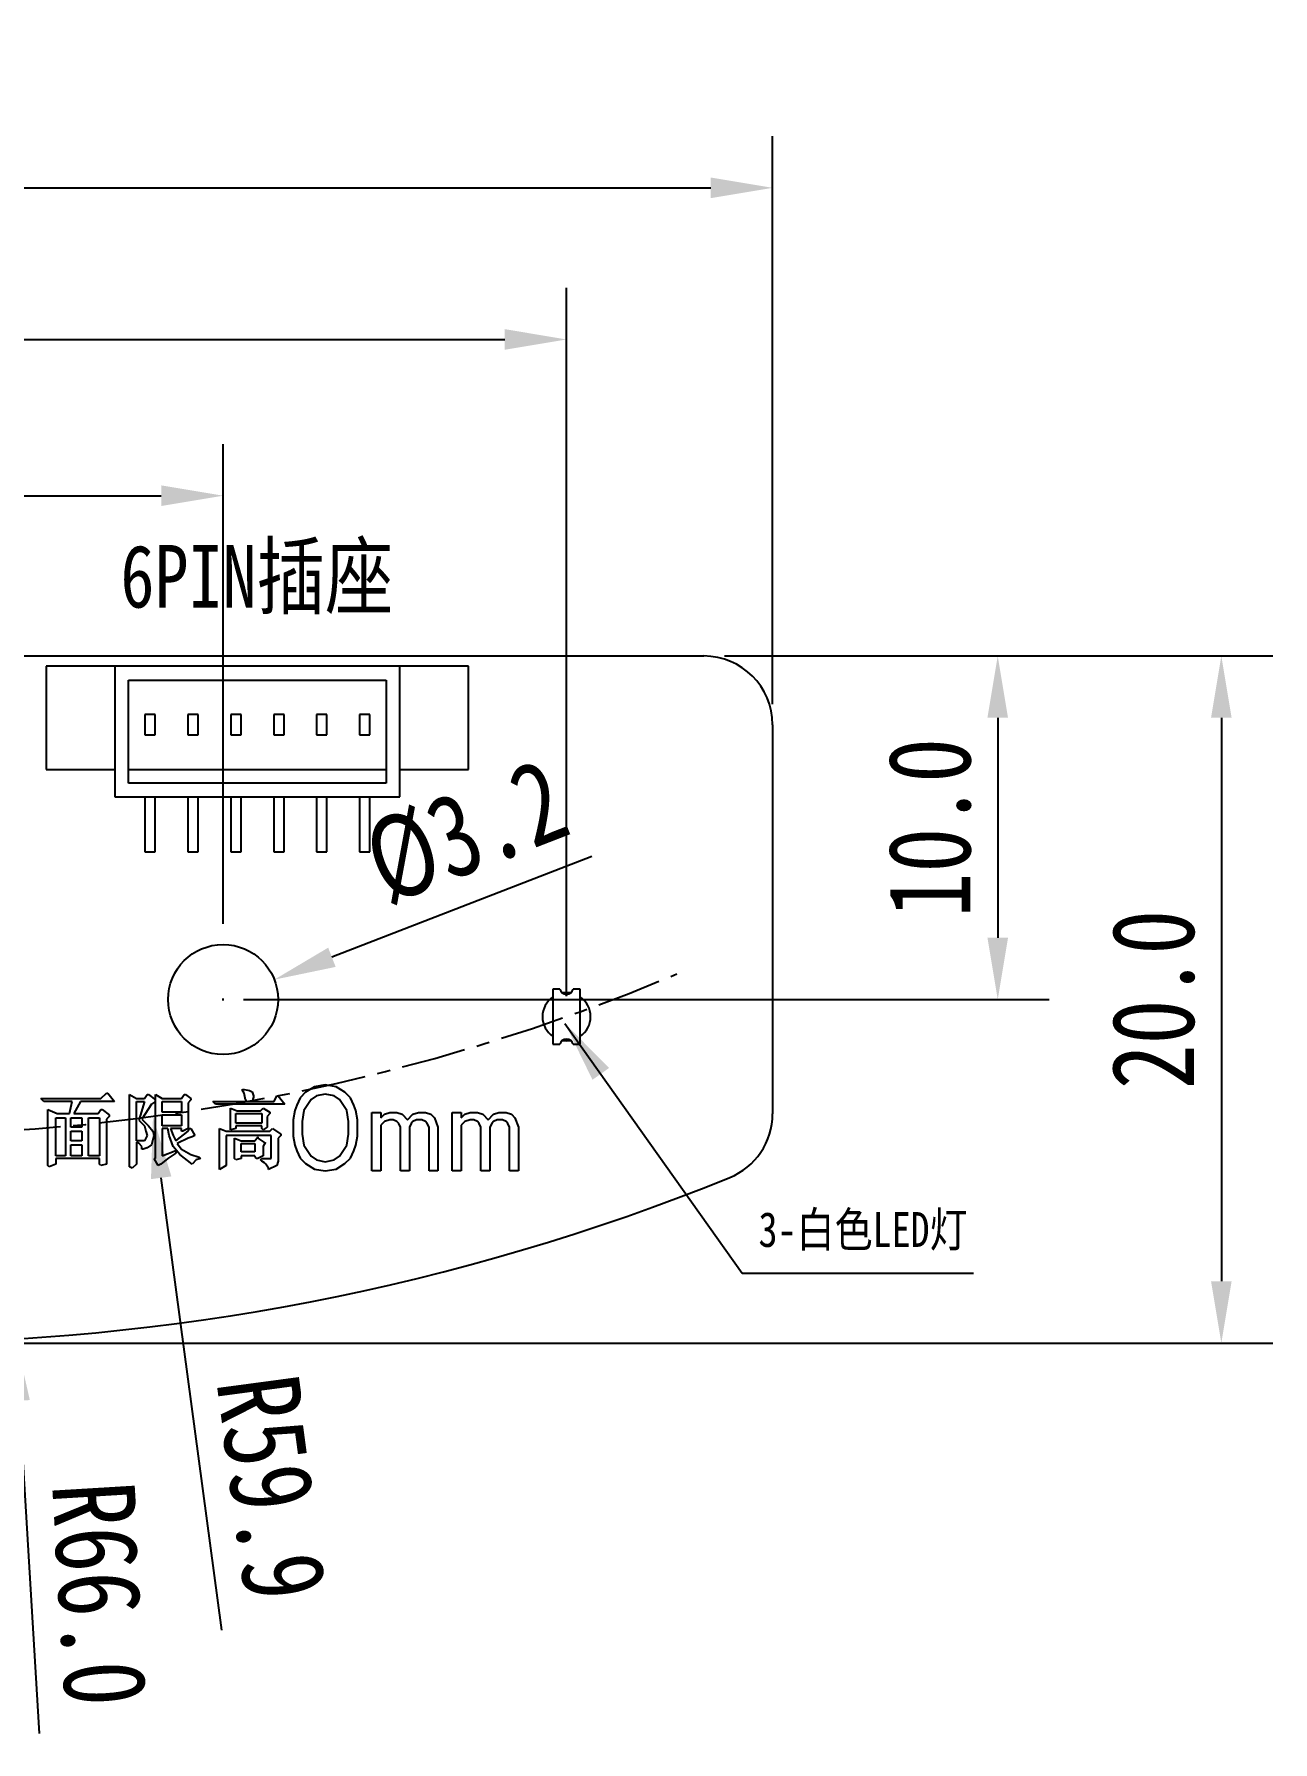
# Model space of a CAD drawing. Header units: inches. Extents: x 847 to 1105, y -1630 to -1447.
# Drawn here: x 943.3 to 979.36, y -1539.47 to -1489.76 of the extents above; entities that cross this region are included whole.
import ezdxf

# ---------------------------------------------------------------- set-up
doc = ezdxf.new("R2010")
doc.units = ezdxf.units.IN
doc.header["$LTSCALE"] = 5
doc.header["$MEASUREMENT"] = 0
doc.header["$PDMODE"] = 3
doc.header["$PDSIZE"] = 0.3125
doc.linetypes.add('CENTER', pattern=[0.6, 0.375, -0.075, 0.075, -0.075])
doc.layers.get('0').update_dxf_attribs({"linetype": 'CONTINUOUS'})
doc.layers.get('Defpoints').update_dxf_attribs({"linetype": 'CONTINUOUS'})
for name, color, linetype in [('01___PRT_ALL_DTM_PLN', 7, 'CONTINUOUS'), ('02___PRT_ALL_AXES', 7, 'CONTINUOUS'), ('03___PRT_ALL_CURVES', 7, 'CONTINUOUS'), ('TEXT', 3, 'CONTINUOUS')]:
    doc.layers.add(name, color=color, linetype=linetype)
doc.styles.get("Standard").update_dxf_attribs({"font": 'STSONG.TTF', "width": 0.8})
doc.dimstyles.get("Standard").update_dxf_attribs({"dimscale": 0.3, "dimtxt": 8, "dimasz": 6, "dimexe": 5, "dimexo": 2, "dimgap": 2.5, "dimtad": 1, "dimdec": 1, "dimzin": 4, "dimdsep": 46, "dimtxsty": 'Standard', "dimcen": 0.09, "dimclrd": 3, "dimclre": 3, "dimclrt": 3, "dimadec": 0, "dimazin": 0, "dimtp": 0.01, "dimtm": 0.01, "dimtfac": 1, "dimtdec": 1, "dimtix": 1, "dimtofl": 0, "dimtmove": 0, "dimatfit": 3, "dimfxl": 1, "dimtolj": 1, "dimtzin": 4, "dimarcsym": 0})

# ---------------------------------------------------------------- blocks, each defined once
blk = doc.blocks.new('*D1')
at = {"layer": '01___PRT_ALL_DTM_PLN', "color": 3, "lineweight": -2, "transparency": 16777216}
for p, q in [((912.8, -1509.259), (912.8, -1492.732)), ((964.8, -1509.259), (964.8, -1492.732)), ((914.6, -1494.232), (963, -1494.232))]:
    blk.add_line(p, q, dxfattribs=at)
at = {"layer": '01___PRT_ALL_DTM_PLN', "color": 3, "transparency": 16777216}
for points in [[(914.6, -1493.932), (914.6, -1494.532), (912.8, -1494.232)], [(963, -1494.532), (963, -1493.932), (964.8, -1494.232)]]:
    blk.add_solid(points, dxfattribs=at)
at = {"layer": 'Defpoints', "color": 0, "transparency": 16777216}
for p in [(964.8, -1494.232), (912.8, -1509.859), (964.8, -1509.859)]:
    blk.add_point(p, dxfattribs=at)
at = {"layer": '01___PRT_ALL_DTM_PLN', "color": 3, "transparency": 16777216, "insert": (938.8, -1492.253), "char_height": 2.4, "attachment_point": 5}
blk.add_mtext('\\A1;52.0', dxfattribs=at)
blk = doc.blocks.new('*D2')
at = {"layer": '01___PRT_ALL_DTM_PLN', "color": 3, "lineweight": -2, "transparency": 16777216}
for p, q in [((963.4, -1507.859), (979.365, -1507.859)), ((977.865, -1509.659), (977.865, -1526.059)), ((939.4, -1527.859), (979.365, -1527.859))]:
    blk.add_line(p, q, dxfattribs=at)
at = {"layer": '01___PRT_ALL_DTM_PLN', "color": 3, "transparency": 16777216}
for points in [[(978.165, -1509.659), (977.565, -1509.659), (977.865, -1507.859)], [(977.565, -1526.059), (978.165, -1526.059), (977.865, -1527.859)]]:
    blk.add_solid(points, dxfattribs=at)
at = {"layer": 'Defpoints', "color": 0, "transparency": 16777216}
for p in [(962.8, -1507.859), (938.8, -1527.859), (977.865, -1527.859)]:
    blk.add_point(p, dxfattribs=at)
at = {"layer": '01___PRT_ALL_DTM_PLN', "color": 3, "transparency": 16777216, "insert": (975.886, -1517.859), "char_height": 2.4, "attachment_point": 5, "rotation": 90}
blk.add_mtext('\\A1;20.0', dxfattribs=at)
blk = doc.blocks.new('*D3')
at = {"layer": '01___PRT_ALL_DTM_PLN', "color": 3, "lineweight": -2, "transparency": 16777216}
for p, q in [((938.773, -1461.859), (938.827, -1461.859)), ((938.8, -1461.886), (938.8, -1461.832)), ((943.459, -1539.225), (942.875, -1529.537))]:
    blk.add_line(p, q, dxfattribs=at)
at = {"layer": '01___PRT_ALL_DTM_PLN', "color": 3, "transparency": 16777216}
blk.add_solid([(943.175, -1529.519), (942.576, -1529.555), (942.767, -1527.74)], dxfattribs=at)
at = {"layer": 'Defpoints', "color": 0, "transparency": 16777216}
for p in [(938.8, -1461.859), (942.767, -1527.74)]:
    blk.add_point(p, dxfattribs=at)
at = {"layer": '01___PRT_ALL_DTM_PLN', "color": 3, "transparency": 16777216, "insert": (945.196, -1535.16), "char_height": 2.4, "attachment_point": 5, "rotation": 273.446}
blk.add_mtext('\\A1;R66.0', dxfattribs=at)
blk = doc.blocks.new('*D7')
at = {"layer": '01___PRT_ALL_DTM_PLN', "color": 3, "lineweight": -2, "transparency": 16777216}
for p, q in [((938.773, -1461.859), (938.827, -1461.859)), ((938.8, -1461.886), (938.8, -1461.832)), ((948.764, -1536.22), (946.999, -1523.048))]:
    blk.add_line(p, q, dxfattribs=at)
at = {"layer": '01___PRT_ALL_DTM_PLN', "color": 3, "transparency": 16777216}
blk.add_solid([(947.296, -1523.008), (946.702, -1523.088), (946.76, -1521.264)], dxfattribs=at)
at = {"layer": 'Defpoints', "color": 0, "transparency": 16777216}
for p in [(938.8, -1461.859), (946.76, -1521.264)]:
    blk.add_point(p, dxfattribs=at)
at = {"layer": '01___PRT_ALL_DTM_PLN', "color": 3, "transparency": 16777216, "insert": (950.21, -1532.066), "char_height": 2.4, "attachment_point": 5, "rotation": 277.6319}
blk.add_mtext('\\A1;R59.9', dxfattribs=at)
blk = doc.blocks.new('*D8')
at = {"layer": '01___PRT_ALL_DTM_PLN', "color": 3, "lineweight": -2, "transparency": 16777216}
for p, q in [((918.8, -1517.759), (918.8, -1497.145)), ((958.8, -1517.759), (958.8, -1497.145)), ((920.6, -1498.645), (957, -1498.645))]:
    blk.add_line(p, q, dxfattribs=at)
at = {"layer": '01___PRT_ALL_DTM_PLN', "color": 3, "transparency": 16777216}
for points in [[(920.6, -1498.345), (920.6, -1498.945), (918.8, -1498.645)], [(957, -1498.945), (957, -1498.345), (958.8, -1498.645)]]:
    blk.add_solid(points, dxfattribs=at)
at = {"layer": 'Defpoints', "color": 0, "transparency": 16777216}
for p in [(958.8, -1498.645), (918.8, -1518.359), (958.8, -1518.359)]:
    blk.add_point(p, dxfattribs=at)
at = {"layer": '01___PRT_ALL_DTM_PLN', "color": 3, "transparency": 16777216, "insert": (938.8, -1496.665), "char_height": 2.4, "attachment_point": 5}
blk.add_mtext('\\A1;40.0', dxfattribs=at)
blk = doc.blocks.new('*D9')
at = {"layer": '01___PRT_ALL_DTM_PLN', "color": 3, "lineweight": -2, "transparency": 16777216}
for p, q in [((928.8, -1517.259), (928.8, -1501.693)), ((948.8, -1515.659), (948.8, -1501.693)), ((930.6, -1503.193), (947, -1503.193))]:
    blk.add_line(p, q, dxfattribs=at)
at = {"layer": '01___PRT_ALL_DTM_PLN', "color": 3, "transparency": 16777216}
for points in [[(930.6, -1502.893), (930.6, -1503.493), (928.8, -1503.193)], [(947, -1503.493), (947, -1502.893), (948.8, -1503.193)]]:
    blk.add_solid(points, dxfattribs=at)
at = {"layer": 'Defpoints', "color": 0, "transparency": 16777216}
for p in [(948.8, -1503.193), (948.8, -1516.259), (928.8, -1517.859)]:
    blk.add_point(p, dxfattribs=at)
at = {"layer": '01___PRT_ALL_DTM_PLN', "color": 3, "transparency": 16777216, "insert": (938.8, -1501.214), "char_height": 2.4, "attachment_point": 5}
blk.add_mtext('\\A1;20.0', dxfattribs=at)
blk = doc.blocks.new('*D10')
at = {"layer": '01___PRT_ALL_DTM_PLN', "color": 3, "lineweight": -2, "transparency": 16777216}
for p, q in [((963.4, -1507.859), (972.855, -1507.859)), ((971.355, -1509.659), (971.355, -1516.059)), ((949.4, -1517.859), (972.855, -1517.859))]:
    blk.add_line(p, q, dxfattribs=at)
at = {"layer": '01___PRT_ALL_DTM_PLN', "color": 3, "transparency": 16777216}
for points in [[(971.655, -1509.659), (971.055, -1509.659), (971.355, -1507.859)], [(971.055, -1516.059), (971.655, -1516.059), (971.355, -1517.859)]]:
    blk.add_solid(points, dxfattribs=at)
at = {"layer": 'Defpoints', "color": 0, "transparency": 16777216}
for p in [(962.8, -1507.859), (948.8, -1517.859), (971.355, -1517.859)]:
    blk.add_point(p, dxfattribs=at)
at = {"layer": '01___PRT_ALL_DTM_PLN', "color": 3, "transparency": 16777216, "insert": (969.376, -1512.859), "char_height": 2.4, "attachment_point": 5, "rotation": 90}
blk.add_mtext('\\A1;10.0', dxfattribs=at)
blk = doc.blocks.new('*D13')
at = {"layer": '01___PRT_ALL_DTM_PLN', "color": 3, "lineweight": -2, "transparency": 16777216}
for p, q in [((959.541, -1513.695), (951.97, -1516.63)), ((948.773, -1517.859), (948.827, -1517.859)), ((948.8, -1517.886), (948.8, -1517.832))]:
    blk.add_line(p, q, dxfattribs=at)
at = {"layer": '01___PRT_ALL_DTM_PLN', "color": 3, "transparency": 16777216}
blk.add_solid([(951.861, -1516.35), (952.078, -1516.91), (950.292, -1517.281)], dxfattribs=at)
at = {"layer": 'Defpoints', "color": 0, "transparency": 16777216}
for p in [(950.292, -1517.281), (947.308, -1518.438)]:
    blk.add_point(p, dxfattribs=at)
at = {"layer": '01___PRT_ALL_DTM_PLN', "color": 3, "transparency": 16777216, "insert": (955.879, -1512.992), "char_height": 2.4, "attachment_point": 5, "rotation": 21.1926}
blk.add_mtext('\\A1;%%c3.2', dxfattribs=at)

msp = doc.modelspace()

# ---------------------------------------------------------------- linework, layer by layer
at = {"color": 7, "linetype": 'Continuous'}
for p, q in [((914.8, -1507.859), (962.8, -1507.859)), ((943.65, -1508.159), (943.65, -1511.159)), ((955.95, -1508.159), (943.65, -1508.159)), ((945.65, -1508.159), (945.65, -1511.959)), ((953.95, -1511.959), (953.95, -1508.159)), ((955.95, -1511.159), (955.95, -1508.159)), ((946.05, -1511.559), (946.05, -1508.559)), ((946.05, -1508.559), (953.55, -1508.559)), ((953.55, -1508.559), (953.55, -1511.559)), ((946.525, -1509.559), (946.525, -1510.159)), ((946.825, -1509.559), (946.525, -1509.559)), ((946.825, -1510.159), (946.825, -1509.559)), ((947.775, -1509.559), (947.775, -1510.159)), ((948.075, -1509.559), (947.775, -1509.559)), ((948.075, -1510.159), (948.075, -1509.559)), ((949.325, -1509.559), (949.025, -1509.559)), ((949.025, -1509.559), (949.025, -1510.159)), ((949.325, -1510.159), (949.325, -1509.559)), ((950.575, -1509.559), (950.275, -1509.559)), ((950.275, -1509.559), (950.275, -1510.159)), ((950.575, -1510.159), (950.575, -1509.559)), ((951.825, -1509.559), (951.525, -1509.559)), ((951.525, -1509.559), (951.525, -1510.159)), ((951.825, -1510.159), (951.825, -1509.559)), ((953.075, -1509.559), (952.775, -1509.559)), ((952.775, -1509.559), (952.775, -1510.159)), ((953.075, -1510.159), (953.075, -1509.559)), ((946.525, -1510.159), (946.825, -1510.159)), ((947.775, -1510.159), (948.075, -1510.159)), ((949.025, -1510.159), (949.325, -1510.159)), ((950.275, -1510.159), (950.575, -1510.159)), ((951.525, -1510.159), (951.825, -1510.159)), ((952.775, -1510.159), (953.075, -1510.159)), ((964.8, -1509.859), (964.8, -1521.189)), ((943.65, -1511.159), (945.65, -1511.159)), ((946.05, -1511.159), (953.55, -1511.159)), ((953.95, -1511.159), (955.95, -1511.159)), ((953.55, -1511.559), (946.05, -1511.559)), ((945.65, -1511.959), (953.95, -1511.959)), ((946.525, -1511.959), (946.525, -1513.559)), ((946.825, -1513.559), (946.825, -1511.959)), ((947.775, -1511.959), (947.775, -1513.559)), ((948.075, -1513.559), (948.075, -1511.959)), ((949.025, -1511.959), (949.025, -1513.559)), ((949.325, -1513.559), (949.325, -1511.959)), ((950.275, -1511.959), (950.275, -1513.559)), ((950.575, -1513.559), (950.575, -1511.959)), ((951.525, -1511.959), (951.525, -1513.559)), ((951.825, -1513.559), (951.825, -1511.959)), ((952.775, -1511.959), (952.775, -1513.559)), ((953.075, -1513.559), (953.075, -1511.959)), ((946.525, -1513.559), (946.825, -1513.559)), ((947.775, -1513.559), (948.075, -1513.559)), ((949.025, -1513.559), (949.325, -1513.559)), ((950.275, -1513.559), (950.575, -1513.559)), ((951.525, -1513.559), (951.825, -1513.559)), ((952.775, -1513.559), (953.075, -1513.559)), ((958.4, -1517.559), (958.4, -1519.159)), ((958.606, -1517.559), (958.4, -1517.559)), ((959.2, -1517.559), (958.993, -1517.559)), ((959.2, -1519.159), (959.2, -1517.559)), ((958.4, -1519.159), (958.606, -1519.159)), ((958.993, -1519.159), (959.2, -1519.159))]:
    msp.add_line(p, q, dxfattribs=at)
for centre, radius, start, end in [((962.8, -1509.859), 2, 0, 90), ((958.8, -1517.509), 0.2, 194.4775, 345.5225), ((958.8, -1518.359), 0.7, 124.8499, 235.1501), ((958.8, -1518.359), 0.7, 80.1618, 99.8382), ((958.8, -1518.359), 0.7, 304.8499, 55.1501), ((958.8, -1519.209), 0.2, 14.4775, 165.5225), ((958.8, -1518.359), 0.7, 260.1618, 279.8382), ((962.8, -1521.189), 2, 292.0243, 0), ((938.8, -1461.859), 66, 247.97569, 292.02431)]:
    msp.add_arc(centre, radius, start, end, dxfattribs=at)
at = {"layer": '01___PRT_ALL_DTM_PLN', "color": 1, "linetype": 'CENTER'}
msp.add_arc((938.8, -1461.859), 59.935, 247.43564, 292.78767, dxfattribs=at)
at = {"layer": '02___PRT_ALL_AXES', "color": 7, "linetype": 'Continuous'}
msp.add_circle((948.8, -1517.859), 1.6, dxfattribs=at)
at = {"layer": '03___PRT_ALL_CURVES', "color": 40, "linetype": 'Continuous'}
for p, q in [((945.244, -1520.744), (945.403, -1520.585)), ((945.403, -1520.585), (945.443, -1520.585)), ((945.443, -1520.585), (945.641, -1520.823)), ((949.371, -1520.466), (949.57, -1520.506)), ((949.371, -1520.506), (949.371, -1520.466)), ((949.411, -1520.585), (949.371, -1520.506)), ((949.451, -1520.784), (949.411, -1520.585)), ((949.57, -1520.506), (949.649, -1520.546)), ((949.649, -1520.546), (949.689, -1520.665)), ((951.204, -1520.56), (951.048, -1520.719)), ((951.465, -1520.4), (951.204, -1520.56)), ((951.777, -1520.347), (951.465, -1520.4)), ((951.777, -1520.613), (951.517, -1520.666)), ((952.09, -1520.4), (951.777, -1520.347)), ((952.038, -1520.666), (951.777, -1520.613)), ((952.35, -1520.56), (952.09, -1520.4)), ((952.506, -1520.719), (952.35, -1520.56)), ((943.498, -1520.744), (945.244, -1520.744)), ((943.578, -1520.823), (943.498, -1520.744)), ((944.411, -1520.823), (943.578, -1520.823)), ((943.697, -1521.061), (943.975, -1521.18)), ((943.697, -1522.688), (943.697, -1521.061)), ((944.332, -1521.18), (944.411, -1520.823)), ((944.649, -1520.823), (944.451, -1521.18)), ((945.641, -1520.823), (944.649, -1520.823)), ((945.165, -1521.18), (945.244, -1521.061)), ((945.244, -1521.061), (945.284, -1521.061)), ((945.284, -1521.061), (945.483, -1521.22)), ((946.078, -1520.625), (946.276, -1520.744)), ((946.078, -1522.728), (946.078, -1520.625)), ((946.276, -1520.744), (946.514, -1520.744)), ((946.276, -1520.823), (946.514, -1520.823)), ((946.276, -1521.974), (946.276, -1520.823)), ((946.514, -1520.823), (946.356, -1521.339)), ((946.713, -1520.903), (946.435, -1521.339)), ((946.514, -1520.744), (946.594, -1520.625)), ((946.594, -1520.625), (946.633, -1520.625)), ((946.633, -1520.625), (946.832, -1520.784)), ((946.832, -1520.823), (946.713, -1520.903)), ((946.832, -1520.625), (947.03, -1520.744)), ((946.832, -1522.49), (946.832, -1520.625)), ((947.03, -1520.744), (947.586, -1520.744)), ((947.03, -1520.823), (947.586, -1520.823)), ((947.03, -1521.141), (947.03, -1520.823)), ((947.586, -1520.744), (947.665, -1520.625)), ((947.586, -1520.823), (947.586, -1521.141)), ((947.665, -1520.625), (947.705, -1520.625)), ((947.705, -1520.625), (947.864, -1520.744)), ((947.864, -1520.784), (947.784, -1520.863)), ((947.784, -1520.863), (947.784, -1521.617)), ((947.864, -1520.744), (947.864, -1520.784)), ((948.498, -1520.823), (950.284, -1520.823)), ((948.578, -1520.903), (948.498, -1520.823)), ((950.602, -1520.903), (948.578, -1520.903)), ((949.014, -1521.022), (949.213, -1521.101)), ((949.014, -1521.657), (949.014, -1521.022)), ((949.213, -1521.101), (949.887, -1521.101)), ((949.491, -1520.823), (949.451, -1520.784)), ((949.689, -1520.704), (949.649, -1520.823)), ((949.689, -1520.665), (949.689, -1520.704)), ((949.887, -1521.101), (949.967, -1521.022)), ((949.967, -1521.022), (950.165, -1521.141)), ((950.284, -1520.823), (950.364, -1520.665)), ((950.364, -1520.665), (950.403, -1520.665)), ((950.403, -1520.665), (950.602, -1520.903)), ((950.892, -1521.092), (950.84, -1521.358)), ((950.944, -1520.932), (950.892, -1521.092)), ((951.048, -1520.719), (950.944, -1520.932)), ((951.152, -1521.092), (951.1, -1521.411)), ((951.361, -1520.773), (951.152, -1521.092)), ((951.517, -1520.666), (951.361, -1520.773)), ((952.194, -1520.773), (952.038, -1520.666)), ((952.402, -1521.092), (952.194, -1520.773)), ((952.454, -1521.411), (952.402, -1521.092)), ((952.611, -1520.932), (952.506, -1520.719)), ((952.663, -1521.092), (952.611, -1520.932)), ((952.715, -1521.358), (952.663, -1521.092)), ((943.935, -1521.3), (944.213, -1521.3)), ((943.935, -1522.411), (943.935, -1521.3)), ((943.975, -1521.18), (944.332, -1521.18)), ((944.213, -1521.3), (944.213, -1522.411)), ((944.371, -1521.3), (944.689, -1521.3)), ((944.371, -1521.577), (944.371, -1521.3)), ((944.689, -1521.577), (944.371, -1521.577)), ((944.451, -1521.18), (945.165, -1521.18)), ((944.689, -1521.3), (944.689, -1521.577)), ((944.887, -1521.3), (945.205, -1521.3)), ((944.887, -1522.411), (944.887, -1521.3)), ((945.205, -1521.3), (945.205, -1522.411)), ((945.483, -1521.26), (945.403, -1521.339)), ((945.403, -1521.339), (945.403, -1522.649)), ((945.483, -1521.22), (945.483, -1521.26)), ((946.356, -1521.339), (946.356, -1521.379)), ((946.356, -1521.379), (946.514, -1521.538)), ((946.435, -1521.339), (946.633, -1521.538)), ((946.514, -1521.538), (946.554, -1521.696)), ((946.633, -1521.538), (946.752, -1521.696)), ((947.586, -1521.141), (947.03, -1521.141)), ((947.03, -1521.22), (947.586, -1521.22)), ((947.03, -1521.538), (947.03, -1521.22)), ((947.586, -1521.538), (947.03, -1521.538)), ((947.586, -1521.22), (947.586, -1521.538)), ((949.173, -1521.18), (949.927, -1521.18)), ((949.173, -1521.458), (949.173, -1521.18)), ((949.927, -1521.458), (949.173, -1521.458)), ((949.927, -1521.538), (949.173, -1521.538)), ((949.173, -1521.538), (949.173, -1521.617)), ((949.927, -1521.18), (949.927, -1521.458)), ((949.927, -1521.617), (949.927, -1521.538)), ((950.086, -1521.577), (949.967, -1521.657)), ((950.165, -1521.18), (950.086, -1521.26)), ((950.086, -1521.26), (950.086, -1521.577)), ((950.165, -1521.141), (950.165, -1521.18)), ((950.84, -1521.358), (950.84, -1521.836)), ((951.1, -1521.411), (951.1, -1521.783)), ((952.454, -1521.783), (952.454, -1521.411)), ((952.715, -1521.836), (952.715, -1521.358)), ((953.131, -1521.145), (953.392, -1521.145)), ((953.131, -1522.847), (953.131, -1521.145)), ((953.392, -1521.145), (953.392, -1521.305)), ((953.392, -1521.305), (953.496, -1521.198)), ((953.496, -1521.411), (953.392, -1521.517)), ((953.392, -1521.517), (953.392, -1522.847)), ((953.496, -1521.198), (953.652, -1521.145)), ((953.652, -1521.358), (953.496, -1521.411)), ((953.652, -1521.145), (953.861, -1521.145)), ((953.756, -1521.358), (953.652, -1521.358)), ((953.861, -1521.411), (953.756, -1521.358)), ((953.861, -1521.145), (954.017, -1521.198)), ((953.913, -1521.464), (953.861, -1521.411)), ((953.965, -1521.571), (953.913, -1521.464)), ((953.965, -1522.847), (953.965, -1521.571)), ((954.017, -1521.198), (954.173, -1521.358)), ((954.173, -1521.358), (954.329, -1521.198)), ((954.277, -1521.464), (954.225, -1521.571)), ((954.225, -1521.571), (954.225, -1522.847)), ((954.329, -1521.411), (954.277, -1521.464)), ((954.329, -1521.198), (954.486, -1521.145)), ((954.433, -1521.358), (954.329, -1521.411)), ((954.59, -1521.358), (954.433, -1521.358)), ((954.486, -1521.145), (954.694, -1521.145)), ((954.694, -1521.411), (954.59, -1521.358)), ((954.694, -1521.145), (954.85, -1521.198)), ((954.746, -1521.464), (954.694, -1521.411)), ((954.798, -1521.571), (954.746, -1521.464)), ((954.798, -1522.847), (954.798, -1521.571)), ((954.85, -1521.198), (954.954, -1521.305)), ((954.954, -1521.305), (955.058, -1521.571)), ((955.058, -1521.571), (955.058, -1522.847)), ((955.475, -1521.145), (955.736, -1521.145)), ((955.475, -1522.847), (955.475, -1521.145)), ((955.736, -1521.145), (955.736, -1521.305)), ((955.736, -1521.305), (955.84, -1521.198)), ((955.84, -1521.411), (955.736, -1521.517)), ((955.736, -1521.517), (955.736, -1522.847)), ((955.84, -1521.198), (955.996, -1521.145)), ((955.996, -1521.358), (955.84, -1521.411)), ((955.996, -1521.145), (956.204, -1521.145)), ((956.1, -1521.358), (955.996, -1521.358)), ((956.204, -1521.411), (956.1, -1521.358)), ((956.204, -1521.145), (956.361, -1521.198)), ((956.256, -1521.464), (956.204, -1521.411)), ((956.308, -1521.571), (956.256, -1521.464)), ((956.308, -1522.847), (956.308, -1521.571)), ((956.361, -1521.198), (956.517, -1521.358)), ((956.517, -1521.358), (956.673, -1521.198)), ((956.621, -1521.464), (956.569, -1521.571)), ((956.569, -1521.571), (956.569, -1522.847)), ((956.673, -1521.411), (956.621, -1521.464)), ((956.673, -1521.198), (956.829, -1521.145)), ((956.777, -1521.358), (956.673, -1521.411)), ((956.933, -1521.358), (956.777, -1521.358)), ((956.829, -1521.145), (957.038, -1521.145)), ((957.038, -1521.411), (956.933, -1521.358)), ((957.038, -1521.145), (957.194, -1521.198)), ((957.09, -1521.464), (957.038, -1521.411)), ((957.142, -1521.571), (957.09, -1521.464)), ((957.142, -1522.847), (957.142, -1521.571)), ((957.194, -1521.198), (957.298, -1521.305)), ((957.298, -1521.305), (957.402, -1521.571)), ((957.402, -1521.571), (957.402, -1522.847)), ((944.371, -1521.696), (944.689, -1521.696)), ((944.371, -1521.974), (944.371, -1521.696)), ((944.689, -1521.974), (944.371, -1521.974)), ((944.371, -1522.093), (944.689, -1522.093)), ((944.371, -1522.411), (944.371, -1522.093)), ((944.689, -1521.696), (944.689, -1521.974)), ((944.689, -1522.093), (944.689, -1522.411)), ((946.514, -1521.974), (946.276, -1521.974)), ((946.356, -1522.053), (946.276, -1522.014)), ((946.276, -1522.014), (946.276, -1522.649)), ((946.435, -1522.133), (946.356, -1522.053)), ((946.594, -1521.815), (946.514, -1521.974)), ((946.554, -1521.696), (946.594, -1521.815)), ((946.713, -1522.093), (946.594, -1522.173)), ((946.752, -1521.934), (946.713, -1522.093)), ((946.752, -1521.696), (946.792, -1521.815)), ((946.792, -1521.815), (946.752, -1521.934)), ((947.189, -1521.617), (947.03, -1521.617)), ((947.03, -1521.617), (947.03, -1522.411)), ((947.229, -1521.815), (947.189, -1521.617)), ((947.348, -1522.133), (947.229, -1521.815)), ((947.586, -1521.617), (947.268, -1521.617)), ((947.268, -1521.617), (947.348, -1521.815)), ((947.348, -1521.815), (947.427, -1521.974)), ((947.427, -1521.974), (947.784, -1521.696)), ((947.784, -1521.895), (947.467, -1522.053)), ((947.467, -1522.053), (947.586, -1522.212)), ((947.586, -1521.696), (947.586, -1521.617)), ((947.625, -1521.696), (947.586, -1521.696)), ((947.784, -1521.617), (947.625, -1521.696)), ((947.784, -1521.696), (947.824, -1521.617)), ((947.903, -1521.855), (947.784, -1521.895)), ((947.824, -1521.617), (947.864, -1521.617)), ((947.864, -1521.617), (947.983, -1521.815)), ((947.983, -1521.815), (947.903, -1521.855)), ((948.697, -1521.617), (948.895, -1521.696)), ((948.697, -1522.807), (948.697, -1521.617)), ((948.895, -1521.696), (950.165, -1521.696)), ((950.205, -1521.815), (948.895, -1521.815)), ((948.895, -1521.815), (948.895, -1522.688)), ((949.173, -1521.617), (949.014, -1521.657)), ((949.133, -1521.895), (949.332, -1521.974)), ((949.133, -1522.49), (949.133, -1521.895)), ((949.332, -1521.974), (949.729, -1521.974)), ((949.332, -1522.053), (949.729, -1522.053)), ((949.332, -1522.292), (949.332, -1522.053)), ((949.729, -1521.974), (949.808, -1521.855)), ((949.729, -1522.053), (949.729, -1522.292)), ((949.808, -1521.855), (949.808, -1521.895)), ((949.808, -1521.895), (950.046, -1522.053)), ((949.967, -1521.657), (949.927, -1521.617)), ((950.006, -1522.053), (949.967, -1522.133)), ((950.046, -1522.053), (950.006, -1522.053)), ((950.165, -1521.696), (950.244, -1521.617)), ((950.205, -1522.49), (950.205, -1521.815)), ((950.244, -1521.617), (950.483, -1521.776)), ((950.483, -1521.815), (950.403, -1521.895)), ((950.403, -1521.895), (950.403, -1522.569)), ((950.483, -1521.776), (950.483, -1521.815)), ((950.84, -1521.836), (950.892, -1522.102)), ((950.892, -1522.102), (950.944, -1522.262)), ((951.1, -1521.783), (951.152, -1522.102)), ((951.152, -1522.102), (951.361, -1522.422)), ((952.194, -1522.422), (952.402, -1522.102)), ((952.402, -1522.102), (952.454, -1521.783)), ((952.611, -1522.262), (952.663, -1522.102)), ((952.663, -1522.102), (952.715, -1521.836)), ((944.213, -1522.411), (943.935, -1522.411)), ((945.205, -1522.49), (943.935, -1522.49)), ((943.935, -1522.49), (943.935, -1522.649)), ((944.689, -1522.411), (944.371, -1522.411)), ((945.205, -1522.411), (944.887, -1522.411)), ((945.205, -1522.649), (945.205, -1522.49)), ((946.435, -1522.212), (946.435, -1522.133)), ((946.475, -1522.212), (946.435, -1522.212)), ((946.594, -1522.173), (946.475, -1522.212)), ((946.792, -1522.49), (946.832, -1522.49)), ((946.911, -1522.688), (946.792, -1522.49)), ((947.189, -1522.49), (946.991, -1522.649)), ((947.03, -1522.411), (947.427, -1522.252)), ((947.427, -1522.331), (947.189, -1522.49)), ((947.546, -1522.371), (947.348, -1522.133)), ((947.427, -1522.252), (947.427, -1522.331)), ((947.903, -1522.649), (947.546, -1522.371)), ((947.586, -1522.212), (947.864, -1522.371)), ((947.864, -1522.371), (948.102, -1522.45)), ((948.022, -1522.53), (947.903, -1522.649)), ((948.141, -1522.49), (948.022, -1522.53)), ((948.102, -1522.45), (948.141, -1522.49)), ((949.173, -1522.53), (949.133, -1522.49)), ((949.332, -1522.49), (949.173, -1522.53)), ((949.729, -1522.292), (949.332, -1522.292)), ((949.729, -1522.411), (949.332, -1522.411)), ((949.332, -1522.411), (949.332, -1522.49)), ((949.768, -1522.49), (949.729, -1522.411)), ((949.808, -1522.49), (949.768, -1522.49)), ((949.967, -1522.411), (949.808, -1522.49)), ((949.887, -1522.53), (949.927, -1522.49)), ((949.927, -1522.569), (949.887, -1522.53)), ((949.927, -1522.49), (950.205, -1522.49)), ((950.006, -1522.609), (949.927, -1522.569)), ((949.967, -1522.133), (949.967, -1522.411)), ((950.403, -1522.569), (950.364, -1522.688)), ((950.944, -1522.262), (951.048, -1522.475)), ((951.048, -1522.475), (951.204, -1522.634)), ((951.361, -1522.422), (951.517, -1522.528)), ((951.517, -1522.528), (951.777, -1522.581)), ((951.777, -1522.581), (952.038, -1522.528)), ((952.038, -1522.528), (952.194, -1522.422)), ((952.35, -1522.634), (952.506, -1522.475)), ((952.506, -1522.475), (952.611, -1522.262)), ((943.737, -1522.728), (943.697, -1522.688)), ((943.935, -1522.649), (943.737, -1522.728)), ((945.244, -1522.688), (945.205, -1522.649)), ((945.403, -1522.649), (945.244, -1522.688)), ((946.157, -1522.768), (946.078, -1522.728)), ((946.276, -1522.649), (946.157, -1522.768)), ((946.991, -1522.649), (946.911, -1522.688)), ((948.895, -1522.688), (948.697, -1522.807)), ((950.046, -1522.649), (950.006, -1522.609)), ((950.125, -1522.768), (950.046, -1522.649)), ((950.364, -1522.688), (950.125, -1522.807)), ((950.125, -1522.807), (950.125, -1522.768)), ((951.204, -1522.634), (951.465, -1522.794)), ((951.465, -1522.794), (951.777, -1522.847)), ((951.777, -1522.847), (952.09, -1522.794)), ((952.09, -1522.794), (952.35, -1522.634)), ((953.392, -1522.847), (953.131, -1522.847)), ((954.225, -1522.847), (953.965, -1522.847)), ((955.058, -1522.847), (954.798, -1522.847)), ((955.736, -1522.847), (955.475, -1522.847)), ((956.569, -1522.847), (956.308, -1522.847)), ((957.402, -1522.847), (957.142, -1522.847))]:
    msp.add_line(p, q, dxfattribs=at)

# ---------------------------------------------------------------- texts
at = {"layer": 'TEXT', "insert": (945.811, -1504.627), "char_height": 1.8225, "width": 10.00581, "attachment_point": 1}
msp.add_mtext('{\\fSimSun|b0|i0|c134|p2;6PIN插座}', dxfattribs=at)
at = {"layer": 'TEXT', "insert": (970.477, -1524.046), "char_height": 1.01523, "width": 9.30652, "attachment_point": 3, "rotation": 0}
msp.add_mtext('{\\fSimSun|b0|i0|c134|p2;3-白色LED灯}', dxfattribs=at)

# ---------------------------------------------------------------- dimensions: what is measured, and where the dimension line sits
at = {"layer": '01___PRT_ALL_DTM_PLN', "color": 3}
for mpoint, picture, middle in [((942.767, -1527.74), '*D3', (943.021, -1531.962)), ((946.76, -1521.264), '*D7', (948.243, -1532.33))]:
    dim = msp.add_radius_dim(center=(938.8, -1461.859), mpoint=mpoint, dimstyle='Standard', dxfattribs=at)
    dim.commit()
    dim.dimension.update_dxf_attribs({"geometry": picture, "text_midpoint": middle, "dimtype": 164})
for base, p1, p2, picture, middle in [((964.8, -1494.232), (912.8, -1509.859), (964.8, -1509.859), '*D1', (938.8, -1492.253)), ((958.8, -1498.645), (918.8, -1518.359), (958.8, -1518.359), '*D8', (938.8, -1496.665)), ((948.8, -1503.193), (928.8, -1517.859), (948.8, -1516.259), '*D9', (938.8, -1501.214))]:
    dim = msp.add_linear_dim(base=base, p1=p1, p2=p2, dimstyle='Standard', dxfattribs=at)
    dim.commit()
    dim.dimension.update_dxf_attribs({"geometry": picture, "text_midpoint": middle})
for base, p2, picture, middle in [((977.865, -1527.859), (938.8, -1527.859), '*D2', (975.886, -1517.859)), ((971.355, -1517.859), (948.8, -1517.859), '*D10', (969.376, -1512.859))]:
    dim = msp.add_linear_dim(base=base, p1=(962.8, -1507.859), p2=p2, angle=90, dimstyle='Standard', dxfattribs=at)
    dim.commit()
    dim.dimension.update_dxf_attribs({"geometry": picture, "text_midpoint": middle})
dim = msp.add_diameter_dim_2p(p1=(947.308, -1518.438), p2=(950.292, -1517.281), dimstyle='Standard', dxfattribs=at)
dim.commit()
dim.dimension.update_dxf_attribs({"geometry": '*D13', "text_midpoint": (955.879, -1512.992)})

# ---------------------------------------------------------------- leaders
msp.add_leader([(958.755, -1518.556), (963.918, -1525.824), (970.651, -1525.824)], dimstyle='Standard', override={"dimgap": 2.5, "dimtad": 0}, dxfattribs=at)

doc.saveas('drawing.dxf')
